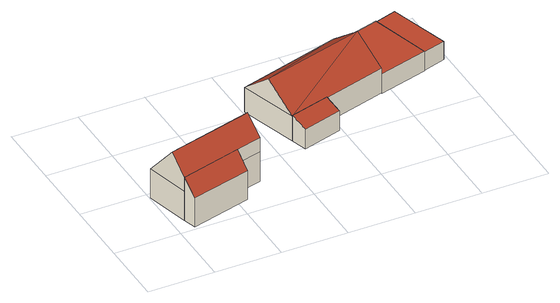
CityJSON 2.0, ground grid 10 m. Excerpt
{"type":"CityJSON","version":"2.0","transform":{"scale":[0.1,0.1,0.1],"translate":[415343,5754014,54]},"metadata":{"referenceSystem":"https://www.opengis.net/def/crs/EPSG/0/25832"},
"CityObjects":{
"building1":{"type":"Building","attributes":{"Gemeindeschluessel":"05570044","Geometrietyp2DReferenz":"3000","function":"31001_1000"},"address":[{"country":"Germany","locality":"Telgte","thoroughfareNumber":"58","thoroughfareName":"Berdel"}],"children":["building1-1","building1-2"]},
"building1-1":{"type":"BuildingPart","attributes":{"roofType":"2100","measuredHeight":7.18},"parents":["building1"],"geometry":[{"type":"Solid","lod":"2","boundaries":[[[[0,1,2,3,4]],[[5,6,7,8,9]],[[4,3,6,5]],[[9,0,4,5]],[[2,7,6,3]],[[7,2,1,8]],[[1,0,9,8]]]],"semantics":{"surfaces":[{"type":"WallSurface"},{"type":"RoofSurface"},{"type":"GroundSurface"},{"type":"ClosureSurface"}],"values":[[0,0,0,1,2,3,3]]}}]},
"building1-2":{"type":"BuildingPart","attributes":{"roofType":"3100","measuredHeight":10.01},"parents":["building1"],"geometry":[{"type":"Solid","lod":"2","boundaries":[[[[10,11,12,13]],[[8,7,11,10]],[[14,15,2,1]],[[13,12,15,14]],[[16,17,13,14]],[[18,17,16,0,9]],[[0,16,14,1]],[[18,9,8,10]],[[17,18,10,13]],[[11,7,2,15,12]],[[7,8,1,2]],[[9,0,1,8]]]],"semantics":{"surfaces":[{"type":"WallSurface"},{"type":"RoofSurface"},{"type":"GroundSurface"},{"type":"ClosureSurface"}],"values":[[0,0,0,0,1,1,0,0,0,2,3,3]]}}]},
"building2":{"type":"Building","attributes":{"Gemeindeschluessel":"05570044","Geometrietyp2DReferenz":"3000","function":"31001_1000"},"address":[{"country":"Germany","locality":"Telgte","thoroughfareNumber":"58a","thoroughfareName":"Berdel"}],"children":["building2-1","building2-2"]},
"building2-1":{"type":"BuildingPart","attributes":{"roofType":"2100","measuredHeight":4.24},"parents":["building2"],"geometry":[{"type":"Solid","lod":"2","boundaries":[[[[19,20,21,22,23]],[[24,25,26,27,28]],[[23,22,25,24]],[[28,19,23,24]],[[21,26,25,22]],[[27,20,19,28]],[[26,21,20,27]]]],"semantics":{"surfaces":[{"type":"WallSurface"},{"type":"RoofSurface"},{"type":"GroundSurface"},{"type":"ClosureSurface"}],"values":[[0,0,0,1,2,0,3]]}}]},
"building2-2":{"type":"BuildingPart","attributes":{"roofType":"3100","measuredHeight":7.68},"parents":["building2"],"geometry":[{"type":"Solid","lod":"2","boundaries":[[[[29,30,31,32]],[[27,26,30,29]],[[33,34,21,20]],[[32,31,34,33]],[[35,32,36]],[[33,36,32]],[[20,27,29,35]],[[36,20,35]],[[35,29,32]],[[36,33,20]],[[30,26,21,34,31]],[[26,27,20,21]]]],"semantics":{"surfaces":[{"type":"WallSurface"},{"type":"RoofSurface"},{"type":"GroundSurface"},{"type":"ClosureSurface"}],"values":[[0,0,0,0,1,1,1,1,0,0,2,3]]}}]},
"building3":{"type":"Building","attributes":{"Gemeindeschluessel":"05570044","Geometrietyp2DReferenz":"3000","function":"31001_2460","roofType":"1000","measuredHeight":3.12},"geometry":[{"type":"Solid","lod":"2","boundaries":[[[[37,38,31,39]],[[40,41,38,37]],[[42,43,41,40]],[[44,30,43,42]],[[39,31,30,44]],[[42,40,37,39,44]],[[38,41,43,30,31]]]],"semantics":{"surfaces":[{"type":"WallSurface"},{"type":"RoofSurface"},{"type":"GroundSurface"}],"values":[[0,0,0,0,0,1,2]]}}]},
"building4":{"type":"Building","attributes":{"Gemeindeschluessel":"05570044","Geometrietyp2DReferenz":"3000","function":"31001_2460","roofType":"1000","measuredHeight":3.02},"geometry":[{"type":"Solid","lod":"2","boundaries":[[[[45,46,47,48]],[[49,50,46,45]],[[51,52,50,49]],[[48,47,52,51]],[[49,45,48,51]],[[46,50,52,47]]]],"semantics":{"surfaces":[{"type":"WallSurface"},{"type":"RoofSurface"},{"type":"GroundSurface"}],"values":[[0,0,0,0,1,2]]}}]}
},
"vertices":[
[18,24,78],[18,24,55],[18,24,7],[24,5,7],[24,5,54],[115,29,54],[115,29,7],[110,49,7],[110,49,55],[110,49,78],
[149,59,55],[149,59,7],[131,125,7],[131,125,55],[1,91,55],[1,91,7],[12,47,107],[142,82,107],[149,59,78],
[228,119,51],[228,119,49],[228,119,9],[235,95,9],[235,95,41],[295,112,41],[295,112,9],[288,136,9],[288,136,49],[288,136,51],
[384,164,49],[384,164,9],[358,253,9],[358,253,49],[202,208,49],[202,208,9],[371,208,86],[215,164,86],
[432,274,41],[432,274,9],[358,253,41],[458,183,41],[458,183,9],[384,162,41],[384,162,9],[384,164,41],
[465,284,40],[465,284,10],[432,274,10],[432,274,40],[492,193,40],[492,193,10],[458,183,40],[458,183,10]
]}
